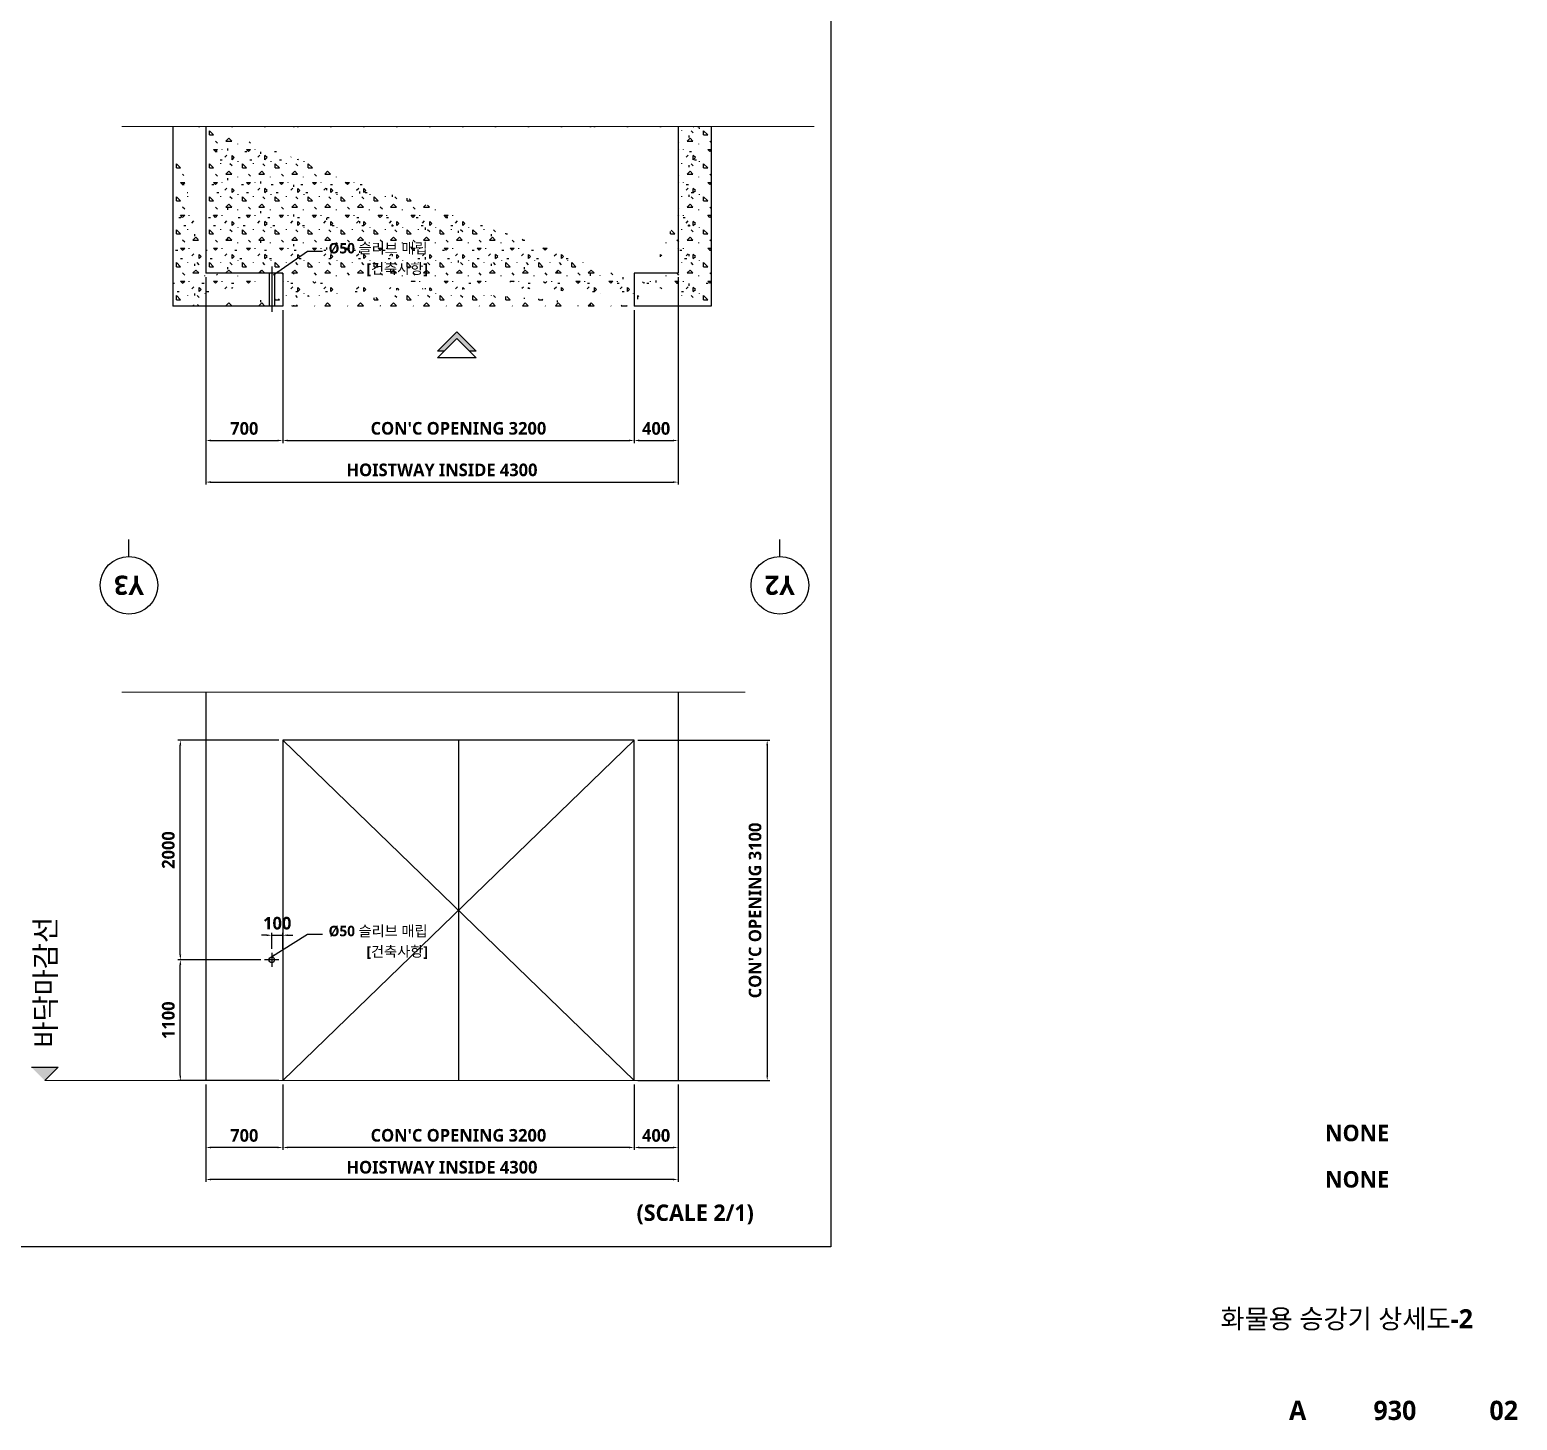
# Model space of a CAD drawing. Header units: millimetres. Extents: x 2370 to 266135, y -585395 to 33485.
# Drawn here: x 103973 to 131061, y -21213 to 4107 of the extents above; entities that cross this region are included whole.
import ezdxf
from ezdxf.enums import TextEntityAlignment as Align
from ezdxf.lldxf.tags import DXFTag

# ---------------------------------------------------------------- set-up
doc = ezdxf.new("R2010")
doc.units = ezdxf.units.MM
doc.layers.add('0HL', color=6, linetype='PHANTOM', lineweight=9)
doc.layers.add('0해치', color=253, linetype='Continuous', lineweight=9)
for name, color, linetype in [('0중심선', 1, 'CENTER'), ('0콘크리트', 2, 'Continuous'), ('15', 15, 'Continuous'), ('5', 5, 'Continuous'), ('A-ANNO-TEXT1', 7, 'Continuous'), ('A-ANNO-TITL', 7, 'Continuous'), ('A-ST-AXIS-BUB', 7, 'Continuous'), ('A-SYMBOL', 4, 'Continuous'), ('TIT', 2, 'Continuous'), ('TXT', 7, 'Continuous'), ('지상3층 평면도$0$A-ELEV-OUT4', 9, 'Continuous'), ('지상3층 평면도$0$A-ST-CONC', 2, 'Continuous')]:
    doc.layers.add(name, color=color, linetype=linetype)
doc.styles.add('SH_진천_나눔', font='')
doc.styles.get("Standard").update_dxf_attribs({"font": 'NanumGothicBold.ttf'})
doc.styles.get('SH_진천_나눔').set_extended_font_data('NanumGothic', bold=True)
tags = doc.linetypes.add('CENTER', pattern=[2, 1.25, -0.25, 0.25, -0.25]).pattern_tags.tags
tags[10:11] = [DXFTag(74, 4), DXFTag(75, 0), DXFTag(340, '0'), DXFTag(46, 1.0), DXFTag(50, 0.0), DXFTag(44, 0.0), DXFTag(45, 0.0)]
tags[8:9] = [DXFTag(74, 4), DXFTag(75, 0), DXFTag(340, '0'), DXFTag(46, 1.0), DXFTag(50, 0.0), DXFTag(44, 0.0), DXFTag(45, 0.0)]
tags[6:7] = [DXFTag(74, 4), DXFTag(75, 0), DXFTag(340, '0'), DXFTag(46, 1.0), DXFTag(50, 0.0), DXFTag(44, 0.0), DXFTag(45, 0.0)]
tags[4:5] = [DXFTag(74, 4), DXFTag(75, 0), DXFTag(340, '0'), DXFTag(46, 1.0), DXFTag(50, 0.0), DXFTag(44, 0.0), DXFTag(45, 0.0)]
tags = doc.linetypes.add('HIDDEN', pattern=[0.375, 0.25, -0.125]).pattern_tags.tags
tags[6:7] = [DXFTag(74, 4), DXFTag(75, 0), DXFTag(340, '0'), DXFTag(46, 1.0), DXFTag(50, 0.0), DXFTag(44, 0.0), DXFTag(45, 0.0)]
tags[4:5] = [DXFTag(74, 4), DXFTag(75, 0), DXFTag(340, '0'), DXFTag(46, 1.0), DXFTag(50, 0.0), DXFTag(44, 0.0), DXFTag(45, 0.0)]
tags = doc.linetypes.add('PHANTOM', pattern=[2.5, 1.25, -0.25, 0.25, -0.25, 0.25, -0.25]).pattern_tags.tags
tags[14:15] = [DXFTag(74, 4), DXFTag(75, 0), DXFTag(340, '0'), DXFTag(46, 1.0), DXFTag(50, 0.0), DXFTag(44, 0.0), DXFTag(45, 0.0)]
tags[12:13] = [DXFTag(74, 4), DXFTag(75, 0), DXFTag(340, '0'), DXFTag(46, 1.0), DXFTag(50, 0.0), DXFTag(44, 0.0), DXFTag(45, 0.0)]
tags[10:11] = [DXFTag(74, 4), DXFTag(75, 0), DXFTag(340, '0'), DXFTag(46, 1.0), DXFTag(50, 0.0), DXFTag(44, 0.0), DXFTag(45, 0.0)]
tags[8:9] = [DXFTag(74, 4), DXFTag(75, 0), DXFTag(340, '0'), DXFTag(46, 1.0), DXFTag(50, 0.0), DXFTag(44, 0.0), DXFTag(45, 0.0)]
tags[6:7] = [DXFTag(74, 4), DXFTag(75, 0), DXFTag(340, '0'), DXFTag(46, 1.0), DXFTag(50, 0.0), DXFTag(44, 0.0), DXFTag(45, 0.0)]
tags[4:5] = [DXFTag(74, 4), DXFTag(75, 0), DXFTag(340, '0'), DXFTag(46, 1.0), DXFTag(50, 0.0), DXFTag(44, 0.0), DXFTag(45, 0.0)]
doc.dimstyles.new('DIM-A-002-평면', dxfattribs={"dimscale": 230, "dimtxt": 1, "dimasz": 0.4, "dimexe": 0.2, "dimexo": 0.3, "dimgap": 0.4, "dimtad": 1, "dimdec": 0, "dimtxsty": 'Standard', "dimcen": 0, "dimclrd": 15, "dimclre": 15, "dimclrt": 3, "dimadec": 0, "dimazin": 0, "dimtfac": 1, "dimtix": 1, "dimtmove": 0, "dimatfit": 0, "dimfxl": 1, "dimarcsym": 0})

# ---------------------------------------------------------------- blocks, each defined once
blk = doc.blocks.new('A-ST-AXIS-BUB-1')
at = {"layer": 'A-ST-AXIS-BUB'}
blk.add_line((0, 350), (0, 0), dxfattribs=at)
blk.add_circle((0, 950), 600, dxfattribs=at)
blk = doc.blocks.new('dr-sy-020-D-M')
for p, q in [((-9.19, -9.19), (0, 0)), ((0, 0), (9.19, -9.19)), ((-9.19, -12.46), (0, -3.26)), ((0, -3.26), (9.19, -12.46)), ((-9.19, -9.19), (-5.93, -9.19)), ((-9.19, -12.46), (9.19, -12.46)), ((5.93, -9.19), (9.19, -9.19))]:
    blk.add_line(p, q)
for points in [[(0, 0), (-9.19, -9.19), (0, -3.26), (-5.93, -9.19)], [(0, 0), (0, -3.26), (9.19, -9.19), (5.93, -9.19)]]:
    blk.add_solid(points)
blk = doc.blocks.new('*D1376')
at = {"layer": '0해치', "color": 15, "lineweight": -2}
for p, q in [((107179, -397), (107179, -4176)), ((115780, -397), (115780, -4176)), ((107271, -4130), (115688, -4130))]:
    blk.add_line(p, q, dxfattribs=at)
at = {"layer": '0해치', "color": 15}
for points in [[(107271, -4115), (107271, -4146), (107179, -4130)], [(115688, -4146), (115688, -4115), (115780, -4130)]]:
    blk.add_solid(points, dxfattribs=at)
at = {"layer": 'Defpoints', "color": 0}
for p in [(107179, -328), (115780, -328), (115780, -4130)]:
    blk.add_point(p, dxfattribs=at)
at = {"layer": '0해치', "color": 3, "ltscale": 600, "insert": (111480, -3909), "char_height": 230, "attachment_point": 5}
blk.add_mtext('HOISTWAY INSIDE 4300', dxfattribs=at)
blk = doc.blocks.new('*D1381')
at = {"layer": '15', "color": 15, "lineweight": -2}
for p, q in [((107179, -397), (107179, -3418)), ((108580, -997), (108580, -3418)), ((107271, -3372), (108488, -3372))]:
    blk.add_line(p, q, dxfattribs=at)
at = {"layer": '15', "color": 15}
for points in [[(107271, -3357), (107271, -3388), (107179, -3372)], [(108488, -3388), (108488, -3357), (108580, -3372)]]:
    blk.add_solid(points, dxfattribs=at)
at = {"layer": 'Defpoints', "color": 0}
for p in [(107179, -328), (108580, -928), (108580, -3372)]:
    blk.add_point(p, dxfattribs=at)
at = {"layer": '15', "color": 3, "ltscale": 600, "insert": (107880, -3154), "char_height": 230, "attachment_point": 5}
blk.add_mtext('700', dxfattribs=at)
blk = doc.blocks.new('*D1382')
at = {"layer": '15', "color": 15, "lineweight": -2}
for p, q in [((108580, -997), (108580, -3418)), ((114979, -1394), (114979, -3418)), ((108672, -3372), (114887, -3372))]:
    blk.add_line(p, q, dxfattribs=at)
at = {"layer": '15', "color": 15}
for points in [[(108672, -3357), (108672, -3388), (108580, -3372)], [(114887, -3388), (114887, -3357), (114979, -3372)]]:
    blk.add_solid(points, dxfattribs=at)
at = {"layer": 'Defpoints', "color": 0}
for p in [(108580, -928), (114979, -1325), (114979, -3372)]:
    blk.add_point(p, dxfattribs=at)
at = {"layer": '15', "color": 3, "ltscale": 600, "insert": (111780, -3152), "char_height": 230, "attachment_point": 5}
blk.add_mtext("CON'C OPENING 3200", dxfattribs=at)
blk = doc.blocks.new('*D1383')
at = {"layer": '15', "color": 15, "lineweight": -2}
for p, q in [((115780, -397), (115780, -3418)), ((114979, -997), (114979, -3418)), ((115071, -3372), (115688, -3372))]:
    blk.add_line(p, q, dxfattribs=at)
at = {"layer": '15', "color": 15}
for points in [[(115071, -3357), (115071, -3388), (114979, -3372)], [(115688, -3388), (115688, -3357), (115780, -3372)]]:
    blk.add_solid(points, dxfattribs=at)
at = {"layer": 'Defpoints', "color": 0}
for p in [(115780, -328), (114979, -928), (115780, -3372)]:
    blk.add_point(p, dxfattribs=at)
at = {"layer": '15', "color": 3, "ltscale": 600, "insert": (115380, -3154), "char_height": 230, "attachment_point": 5}
blk.add_mtext('400', dxfattribs=at)
blk = doc.blocks.new('*D1384')
at = {"layer": '0해치', "color": 15, "lineweight": -2}
for p, q in [((115049, -8830), (117449, -8830)), ((117403, -8922), (117403, -14937)), ((115049, -15029), (117449, -15029))]:
    blk.add_line(p, q, dxfattribs=at)
at = {"layer": '0해치', "color": 15}
for points in [[(117418, -8922), (117387, -8922), (117403, -8830)], [(117387, -14937), (117418, -14937), (117403, -15029)]]:
    blk.add_solid(points, dxfattribs=at)
at = {"layer": 'Defpoints', "color": 0}
for p in [(114980, -8830), (114980, -15029), (117403, -15029)]:
    blk.add_point(p, dxfattribs=at)
at = {"layer": '0해치', "color": 3, "ltscale": 600, "insert": (117182, -11930), "char_height": 230, "attachment_point": 5, "rotation": 90}
blk.add_mtext("CON'C OPENING 3100", dxfattribs=at)
blk = doc.blocks.new('*D1385')
at = {"layer": '15', "color": 15, "lineweight": -2}
for p, q in [((114980, -15098), (114980, -16292)), ((115780, -15098), (115780, -16292)), ((115072, -16246), (115688, -16246))]:
    blk.add_line(p, q, dxfattribs=at)
at = {"layer": '15', "color": 15}
for points in [[(115072, -16231), (115072, -16261), (114980, -16246)], [(115688, -16261), (115688, -16231), (115780, -16246)]]:
    blk.add_solid(points, dxfattribs=at)
at = {"layer": 'Defpoints', "color": 0}
for p in [(114980, -15029), (115780, -15029), (115780, -16246)]:
    blk.add_point(p, dxfattribs=at)
at = {"layer": '15', "color": 3, "ltscale": 600, "insert": (115380, -16028), "char_height": 230, "attachment_point": 5}
blk.add_mtext('400', dxfattribs=at)
blk = doc.blocks.new('*D1386')
at = {"layer": '15', "color": 15, "lineweight": -2}
for p, q in [((107180, -15098), (107180, -16292)), ((108580, -15098), (108580, -16292)), ((108488, -16246), (107272, -16246))]:
    blk.add_line(p, q, dxfattribs=at)
at = {"layer": '15', "color": 15}
for points in [[(107272, -16231), (107272, -16261), (107180, -16246)], [(108488, -16261), (108488, -16231), (108580, -16246)]]:
    blk.add_solid(points, dxfattribs=at)
at = {"layer": 'Defpoints', "color": 0}
for p in [(107180, -15029), (108580, -15029), (107180, -16246)]:
    blk.add_point(p, dxfattribs=at)
at = {"layer": '15', "color": 3, "ltscale": 600, "insert": (107880, -16028), "char_height": 230, "attachment_point": 5}
blk.add_mtext('700', dxfattribs=at)
blk = doc.blocks.new('*D1387')
at = {"layer": '15', "color": 15, "lineweight": -2}
for p, q in [((107180, -15098), (107180, -16874)), ((115780, -15098), (115780, -16874)), ((115688, -16828), (107272, -16828))]:
    blk.add_line(p, q, dxfattribs=at)
at = {"layer": '15', "color": 15}
for points in [[(107272, -16813), (107272, -16844), (107180, -16828)], [(115688, -16844), (115688, -16813), (115780, -16828)]]:
    blk.add_solid(points, dxfattribs=at)
at = {"layer": 'Defpoints', "color": 0}
for p in [(107180, -15029), (115780, -15029), (107180, -16828)]:
    blk.add_point(p, dxfattribs=at)
at = {"layer": '15', "color": 3, "ltscale": 600, "insert": (111480, -16607), "char_height": 230, "attachment_point": 5}
blk.add_mtext('HOISTWAY INSIDE 4300', dxfattribs=at)
blk = doc.blocks.new('*D1388')
at = {"layer": '0해치', "color": 15, "lineweight": -2}
for p, q in [((108580, -15098), (108580, -16292)), ((114980, -15167), (114980, -16292)), ((114888, -16246), (108672, -16246))]:
    blk.add_line(p, q, dxfattribs=at)
at = {"layer": '0해치', "color": 15}
for points in [[(108672, -16231), (108672, -16261), (108580, -16246)], [(114888, -16261), (114888, -16231), (114980, -16246)]]:
    blk.add_solid(points, dxfattribs=at)
at = {"layer": 'Defpoints', "color": 0}
for p in [(108580, -15029), (114980, -15098), (108580, -16246)]:
    blk.add_point(p, dxfattribs=at)
at = {"layer": '0해치', "color": 3, "ltscale": 600, "insert": (111780, -16026), "char_height": 230, "attachment_point": 5}
blk.add_mtext("CON'C OPENING 3200", dxfattribs=at)
blk = doc.blocks.new('*D1389')
at = {"color": 15, "lineweight": -2}
for p, q in [((108288, -12381), (108196, -12381)), ((108380, -12630), (108380, -12335)), ((108380, -12381), (108580, -12381)), ((108580, -12630), (108580, -12335)), ((108672, -12381), (108764, -12381))]:
    blk.add_line(p, q, dxfattribs=at)
at = {"color": 15}
for points in [[(108288, -12397), (108288, -12366), (108380, -12381)], [(108672, -12366), (108672, -12397), (108580, -12381)]]:
    blk.add_solid(points, dxfattribs=at)
at = {"layer": 'Defpoints', "color": 0}
for p in [(108580, -12381), (108380, -12699), (108580, -12699)]:
    blk.add_point(p, dxfattribs=at)
at = {"color": 3, "ltscale": 600, "insert": (108480, -12163), "char_height": 230, "attachment_point": 5}
blk.add_mtext('100', dxfattribs=at)
blk = doc.blocks.new('*D1390')
at = {"color": 15, "lineweight": -2}
for p, q in [((108181, -12829), (106669, -12829)), ((106715, -14937), (106715, -12921)), ((108511, -15029), (106669, -15029))]:
    blk.add_line(p, q, dxfattribs=at)
at = {"color": 15}
for points in [[(106731, -12921), (106700, -12921), (106715, -12829)], [(106700, -14937), (106731, -14937), (106715, -15029)]]:
    blk.add_solid(points, dxfattribs=at)
at = {"layer": 'Defpoints', "color": 0}
for p in [(106715, -12829), (108250, -12829), (108580, -15029)]:
    blk.add_point(p, dxfattribs=at)
at = {"color": 3, "ltscale": 600, "insert": (106497, -13929), "char_height": 230, "attachment_point": 5, "rotation": 90}
blk.add_mtext('1100', dxfattribs=at)
blk = doc.blocks.new('*D1391')
at = {"color": 15, "lineweight": -2}
for p, q in [((108511, -8830), (106669, -8830)), ((106715, -12737), (106715, -8922)), ((108181, -12829), (106669, -12829))]:
    blk.add_line(p, q, dxfattribs=at)
at = {"color": 15}
for points in [[(106731, -8922), (106700, -8922), (106715, -8830)], [(106700, -12737), (106731, -12737), (106715, -12829)]]:
    blk.add_solid(points, dxfattribs=at)
at = {"layer": 'Defpoints', "color": 0}
for p in [(106715, -8830), (108580, -8830), (108250, -12829)]:
    blk.add_point(p, dxfattribs=at)
at = {"color": 3, "ltscale": 600, "insert": (106497, -10830), "char_height": 230, "attachment_point": 5, "rotation": 90}
blk.add_mtext('2000', dxfattribs=at)

msp = doc.modelspace()

# ---------------------------------------------------------------- hatches: boundary and pattern name
at = {"linetype": 'Continuous', "transparency": 33554687}
h = msp.add_hatch(dxfattribs=at)
h.set_pattern_fill('CONCRE', scale=600)
h.set_pattern_definition([(0, (1417043.86, -16229009.46), (600, 600), [75, -525]), (90, (1417043.86, -16229009.46), (-600, 600), [75, -525]), (135, (1417118.86, -16229009.46), (-600, 1e-13), [106.066017, -742.46212]), (0, (1417118.86, -16228671.96), (600, 600), [75, -525]), (45, (1417156.36, -16228709.46), (0, 600), [53.033009, -795.495129]), (135, (1417156.36, -16228709.46), (-600, 1e-13), [53.033009, -795.495129]), (0, (1417343.86, -16228521.96), (600, 600), [106.066017, -493.933983]), (45, (1417343.86, -16228521.96), (0, 600), [75, -773.528137]), (135, (1417449.93, -16228521.96), (-600, 1e-13), [75, -773.528137]), (90, (1417456.36, -16228859.46), (-600, 600), [75, -525]), (45, (1417456.36, -16228859.46), (0, 600), [53.033009, -795.495129]), (135, (1417493.86, -16228821.96), (-600, 1e-13), [53.033009, -795.495129]), (0, (1417118.86, -16228859.46), (600, 600), [37.5, -502.5]), (0, (1417568.86, -16228709.46), (600, 600), [37.5, -502.5]), (90, (1417381.36, -16228634.46), (-600, 600), [37.5, -502.5]), (135, (1417456.36, -16228971.96), (-600, 1e-13), [53.033009, -795.495129]), (135, (1417193.86, -16228559.46), (-600, 1e-13), [53.033009, -795.495129]), (45, (1417325.1, -16228812.6), (0, 600), [53.033009, -795.495129]), (90, (1417250.1, -16228934.46), (-600, 600), [9.375, -590.625]), (90, (1417278.23, -16228681.33), (-600, 600), [9.375, -590.625]), (90, (1417559.5, -16228578.2), (-600, 600), [9.375, -590.625]), (90, (1417568.86, -16228896.96), (-600, 600), [9.375, -590.625])])
edge = h.paths.add_edge_path()
edge.add_line((116380.2, 2348.2), (115780.2, 2348.2))
edge.add_line((107180.2, 2348.2), (106580.2, 2348.2))
edge.add_line((115780.2, 2348.2), (115780.2, -328.2))
edge.add_line((116380.2, 2348.2), (116380.2, -928.2))
edge.add_line((107180.2, 2348.2), (107180.2, -328.2))
edge.add_line((106580.2, 2348.2), (106580.2, -928.2))
edge.add_line((114980.2, -328.2), (114980.2, -928.2))
edge.add_line((115780.2, 714.4), (115780.2, 173.4))
edge.add_line((114980.2, -328.2), (114980.2, -728.2))
edge.add_line((108580.2, -328.2), (108580.2, -928.2))
edge.add_line((116380.2, -928.2), (114980.2, -928.2))
edge.add_line((115780.2, -328.2), (114980.2, -328.2))
edge.add_line((108580.2, -928.2), (106580.2, -928.2))
edge.add_line((108580.2, -328.2), (107180.2, -328.2))
at = {"layer": 'A-SYMBOL', "linetype": 'Continuous'}
msp.add_hatch(color=256, dxfattribs=at).paths.add_polyline_path([(104007.1, -14786.5), (104250, -15029.4), (104492.9, -14786.5)])

# ---------------------------------------------------------------- linework, layer by layer
at = {"ltscale": 600}
msp.add_lwpolyline([(56769, 29427.1), (118561.6, 29427.1), (118561.6, -18052.9), (56769, -18052.9), (56769, 29427.1)], dxfattribs=at)
at = {"layer": '0HL', "linetype": 'PHANTOM', "ltscale": 500}
for points in [[(118257.5, 2348.2), (105650.8, 2348.2)], [(117001.4, -7954.2), (105650, -7954.2)], [(115199.8, -15029.4), (104250, -15029.4)]]:
    msp.add_lwpolyline(points, dxfattribs=at)
at = {"layer": '0중심선', "ltscale": 500}
msp.add_line((108380.2, -206.2), (108380.2, -1031.1), dxfattribs=at)
at = {"layer": '0중심선', "linetype": 'PHANTOM', "ltscale": 600}
for p, q in [((108580.2, -8830.4), (114980.2, -15029.4)), ((114980.2, -8830.4), (108580.2, -15029.4)), ((111780.2, -8830.4), (111780.2, -15029.4))]:
    msp.add_line(p, q, dxfattribs=at)
at = {"layer": '0중심선'}
msp.add_line((108380.2, -12699.2), (108380.2, -12959.6), dxfattribs=at)
msp.add_lwpolyline([(108510.3, -12829.4), (108250, -12829.4)], dxfattribs=at)
at = {"layer": '0콘크리트', "linetype": 'HIDDEN', "ltscale": 1000}
for p, q in [((107180.2, -7954.2), (107180.2, -15029.4)), ((115780.2, -7954.2), (115780.2, -15029.4))]:
    msp.add_line(p, q, dxfattribs=at)
at = {"layer": '0콘크리트', "linetype": 'Continuous'}
msp.add_lwpolyline([(114980.2, -15029.4), (114980.2, -8830.4), (108580.2, -8830.4), (108580.2, -15029.4)], dxfattribs=at)
at = {"layer": '0콘크리트'}
msp.add_circle((108380.2, -12829.4), 50, dxfattribs=at)
at = {"layer": '5', "linetype": 'HIDDEN', "ltscale": 500}
for p, q in [((108330.2, -328.2), (108330.2, -928.2)), ((108430.2, -328.2), (108430.2, -928.2))]:
    msp.add_line(p, q, dxfattribs=at)
at = {"layer": 'A-SYMBOL', "linetype": 'Continuous'}
for p, q in [((104007.1, -14786.5), (104492.9, -14786.5)), ((104492.9, -14786.5), (104250, -15029.4))]:
    msp.add_line(p, q, dxfattribs=at)
at = {"layer": '지상3층 평면도$0$A-ELEV-OUT4'}
for p, q in [((115780.2, 714.4), (115780.2, 173.4)), ((114980.2, -328.2), (114980.2, -728.2))]:
    msp.add_line(p, q, dxfattribs=at)
at = {"layer": '지상3층 평면도$0$A-ST-CONC'}
for p, q in [((106580.2, 2348.2), (106580.2, -928.2)), ((107180.2, 2348.2), (107180.2, -328.2)), ((115780.2, 2348.2), (115780.2, -328.2)), ((116380.2, 2348.2), (116380.2, -928.2)), ((108580.2, -328.2), (107180.2, -328.2)), ((108580.2, -328.2), (108580.2, -928.2)), ((115780.2, -328.2), (114980.2, -328.2)), ((114980.2, -328.2), (114980.2, -928.2)), ((108580.2, -928.2), (106580.2, -928.2)), ((116380.2, -928.2), (114980.2, -928.2))]:
    msp.add_line(p, q, dxfattribs=at)

# ---------------------------------------------------------------- block references
at = {"layer": 'A-ST-AXIS-BUB', "xscale": 0.8749999999999998, "yscale": 0.8749999999999998, "zscale": 0.8749999999999998, "rotation": 180}
for p in [(105780.2, -5177.2), (105780.2, -5177.2), (117633.4, -5177.2), (117633.4, -5177.2)]:
    msp.add_blockref('A-ST-AXIS-BUB-1', p, dxfattribs=at)
at = {"layer": 'TIT', "xscale": -38.25, "yscale": 38.25, "zscale": 38.25, "rotation": 359.9999999999999}
msp.add_blockref('dr-sy-020-D-M', (111749.5, -1391.3), dxfattribs=at)
msp.add_blockref('dr-sy-020-D-M', (111749.5, -1391.3), dxfattribs=at)

# ---------------------------------------------------------------- texts
at = {"style": 'SH_진천_나눔'}
msp.add_text('(SCALE 2/1)', height=298.04, dxfattribs=at).set_placement((115023.8, -17582.4))
at = {"layer": 'A-ANNO-TEXT1', "style": 'SH_진천_나눔'}
for s, p in [('Y3', (105780.2, -6008.5)), ('Y3', (105780.2, -6008.5)), ('Y2', (117633.4, -6008.5)), ('Y2', (117633.4, -6008.5))]:
    msp.add_text(s, height=350, rotation=180, dxfattribs=at).set_placement(p, align=Align.MIDDLE_CENTER)
at = {"layer": 'A-ANNO-TITL', "style": 'SH_진천_나눔'}
for s, height, p in [('NONE', 300, (128145.2, -15982.2)), ('NONE', 300, (128145.2, -16826.6)), ('화물용 승강기 상세도-2', 350, (127956.8, -19362.7)), ('A', 350, (127062.5, -21032.9)), ('930', 350, (128833.6, -21032.9)), ('02', 350, (130815.8, -21032.9))]:
    msp.add_text(s, height=height, dxfattribs=at).set_placement(p, align=Align.MIDDLE)
at = {"layer": 'TXT', "style": 'SH_진천_나눔'}
for s, height, p in [('%%c50 슬리브 매립', 190.125, (110316.6, -22.8)), ('[건축사항]', 190.12, (110664.4, -395)), ('%%c50 슬리브 매립', 190.125, (110316.6, -12456.7)), ('[건축사항]', 190.12, (110664.4, -12828.8))]:
    msp.add_text(s, height=height, dxfattribs=at).set_placement(p, align=Align.BOTTOM_CENTER)
msp.add_text('바닥마감선', height=380.25, rotation=90, dxfattribs=at).set_placement((104562.2, -13239.9), align=Align.BOTTOM_CENTER)

# ---------------------------------------------------------------- dimensions: what is measured, and where the dimension line sits
for base, p1, p2, angle, override, picture, middle in [((106715.2105215, -8830.4061208), (108249.9833079, -12829.4061208), (108580.1590594, -8830.4061208), 90, {"dimlfac": 0.5, "dimtmove": 1}, '*D1391', (106496.7758624, -10829.9061208)), ((108580.2, -12381.4), (108380.2, -12699.2), (108580.2, -12699.2), 180, {"dimlfac": 0.5}, '*D1389', (108480.2, -12163.3)), ((106715.2, -12829.4), (108580.2, -15029.4), (108250, -12829.4), 90, {"dimlfac": 0.5}, '*D1390', (106497.1, -13929.4))]:
    dim = msp.add_linear_dim(base=base, p1=p1, p2=p2, angle=angle, dimstyle='DIM-A-002-평면', override=override)
    dim.commit()
    dim.dimension.update_dxf_attribs({"geometry": picture, "text_midpoint": middle})
at = {"layer": '0해치'}
dim = msp.add_linear_dim(base=(115780.2, -4130.2), p1=(107179.3, -327.8), p2=(115780.2, -328.2), angle=180, text='HOISTWAY INSIDE <>', dimstyle='DIM-A-002-평면', override={"dimscale": 230, "dimlfac": 0.5}, dxfattribs=at)
dim.commit()
dim.dimension.update_dxf_attribs({"geometry": '*D1376', "text_midpoint": (111479.7, -4130.2), "dimtype": 160})
for base, p1, p2, angle, override, picture, middle in [((117402.6357972, -15029.4061208), (114980.1590594, -8830.4061208), (114980.1590594, -15029.4061208), 90, {"dimscale": 230, "dimlfac": 0.5, "dimtfill": 0}, '*D1384', (117182.0775585, -11929.9061208)), ((108580.2, -16246.1), (114980.2, -15098.4), (108580.2, -15029.4), 180, {"dimlfac": 0.5}, '*D1388', (111780.2, -16025.5))]:
    dim = msp.add_linear_dim(base=base, p1=p1, p2=p2, angle=angle, text="CON'C OPENING <>", dimstyle='DIM-A-002-평면', override=override, dxfattribs=at)
    dim.commit()
    dim.dimension.update_dxf_attribs({"geometry": picture, "text_midpoint": middle})
at = {"layer": '15'}
for base, p1, p2, picture, middle in [((108580.2, -3372.5), (107179.3, -327.8), (108580.2, -928.2), '*D1381', (107879.7, -3154.4)), ((115780.2, -3372.5), (114979.3, -928.2), (115780.2, -328.2), '*D1383', (115379.7, -3154.4)), ((107180.2, -16246.1), (108580.2, -15029.4), (107180.2, -15029.4), '*D1386', (107880.2, -16028)), ((115780.2, -16246.1), (114980.2, -15029.4), (115780.2, -15029.4), '*D1385', (115380.2, -16028))]:
    dim = msp.add_linear_dim(base=base, p1=p1, p2=p2, angle=180, dimstyle='DIM-A-002-평면', override={"dimlfac": 0.5}, dxfattribs=at)
    dim.commit()
    dim.dimension.update_dxf_attribs({"geometry": picture, "text_midpoint": middle})
dim = msp.add_linear_dim(base=(114979.3, -3372.5), p1=(108580.2, -928.2), p2=(114979.3, -1325.4), angle=180, text="CON'C OPENING <>", dimstyle='DIM-A-002-평면', override={"dimlfac": 0.5, "dimtmove": 1}, dxfattribs=at)
dim.commit()
dim.dimension.update_dxf_attribs({"geometry": '*D1382', "text_midpoint": (111779.7, -3151.9)})
dim = msp.add_linear_dim(base=(107180.2, -16828.3), p1=(115780.2, -15029.4), p2=(107180.2, -15029.4), angle=180, text='HOISTWAY INSIDE <>', dimstyle='DIM-A-002-평면', override={"dimlfac": 0.5}, dxfattribs=at)
dim.commit()
dim.dimension.update_dxf_attribs({"geometry": '*D1387', "text_midpoint": (111480.2, -16828.3), "dimtype": 160})

# ---------------------------------------------------------------- leaders
for points in [[(108413, -357.8), (109033.3, 72.9), (109304.6, 72.9)], [(108347.3, -12791.7), (109033.3, -12360.9), (109304.6, -12360.9)]]:
    msp.add_leader(points, dimstyle='DIM-A-002-평면', override={"dimlfac": 0.5})

doc.saveas('drawing.dxf')
